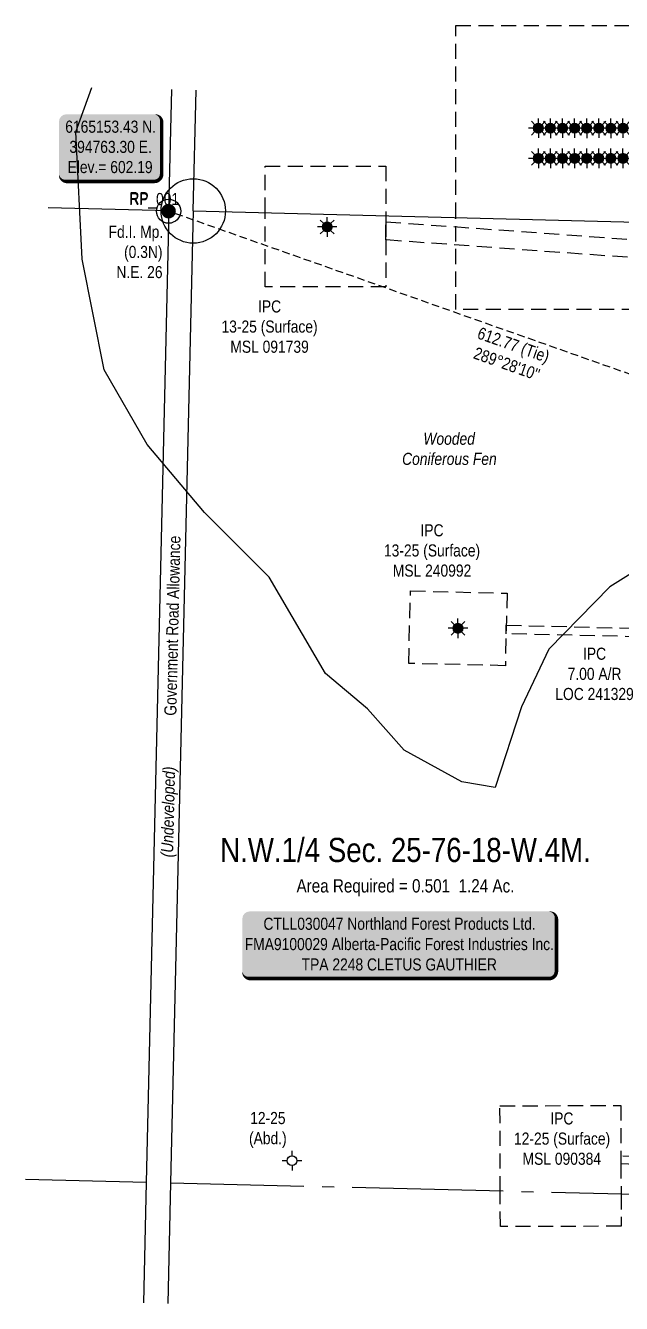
# Model space of a CAD drawing. Extents: x 394065 to 397005, y 6163231 to 6166623.
# Drawn here: x 394645 to 395138, y 6164250 to 6165307 of the extents above; entities that cross this region are included whole.
import ezdxf
from ezdxf.enums import TextEntityAlignment as Align

# ---------------------------------------------------------------- set-up
doc = ezdxf.new("R2010")
doc.units = 0
doc.header["$LTSCALE"] = 5
doc.header["$PDSIZE"] = 0.5
for name, pattern in [('foc-ACCESSROAD', [3.75, 2.5, -1.25]), ('foc-QUARTERLINE', [33, 25, -3, 2, -3]), ('foc-TIELINE', [1.875, 1.25, -0.625])]:
    doc.linetypes.add(name, pattern=pattern)
doc.layers.get('Defpoints').update_dxf_attribs({"color": 9})
for name, color, linetype in [('35', 37, 'Continuous'), ('C-AR', 13, 'foc-ACCESSROAD'), ('C-SYMBOL', 7, 'Continuous'), ('C-WS', 13, 'foc-ACCESSROAD'), ('C-WS-S', 13, 'Continuous'), ('DETAIL-T', 7, 'Continuous'), ('L-AREAREQUIRED', 7, 'Continuous'), ('L-BD', 7, 'Continuous'), ('L-MON', 1, 'Continuous'), ('L-ROAD-T', 7, 'Continuous'), ('L-SEC', 7, 'Continuous'), ('L-SECQ', 8, 'foc-QUARTERLINE'), ('L-TIE', 7, 'foc-TIELINE'), ('L-TIE-T', 7, 'Continuous'), ('WETLAND', 143, 'Continuous'), ('WETLAND-T', 146, 'Continuous')]:
    doc.layers.add(name, color=color, linetype=linetype)
for name, color, linetype, lineweight in [('C-AR-T', 13, 'Continuous', 9), ('C-WS-T', 13, 'Continuous', 9), ('T-TEXT', 48, 'Continuous', 18)]:
    doc.layers.add(name, color=color, linetype=linetype, lineweight=lineweight)
doc.styles.add('100L', font='ARIALN.TTF', dxfattribs={"height": 11})
doc.styles.add('175L', font='ARIALN.TTF', dxfattribs={"height": 20})
doc.styles.add('80', font='ARIALN.TTF', dxfattribs={"height": 10})
doc.styles.add('80CG', font='ARIALN.TTF', dxfattribs={"height": 10})
doc.styles.add('80L', font='ARIALN.TTF', dxfattribs={"height": 10})
doc.styles.add('80LS', font='ARIALNI.TTF', dxfattribs={"height": 10})
doc.dimstyles.new('Compass 5 000', dxfattribs={"dimscale": 5, "dimtxt": 9, "dimasz": 2, "dimexe": 0.2, "dimexo": 0.0625, "dimgap": 0.5, "dimtad": 0, "dimtih": 1, "dimtoh": 1, "dimzin": 0, "dimdsep": 46, "dimtxsty": '80CG', "dimcen": 0.1, "dimse1": 1, "dimse2": 1, "dimclrd": 256, "dimclrt": 256, "dimaunit": 1, "dimadec": 4, "dimazin": 0, "dimtfac": 0.06, "dimtofl": 0, "dimtmove": 0, "dimatfit": 1, "dimfxl": 0.2, "dimtolj": 1, "dimtzin": 0, "dimlwd": -1, "dimarcsym": 0})

# ---------------------------------------------------------------- blocks, each defined once
blk = doc.blocks.new('*U426')
h = blk.add_hatch(color=255)
edge = h.paths.add_edge_path()
edge.add_line((-124, -28.5), (124, -28.5))
edge.add_arc((124, -22.5), 6, 270, 360)
edge.add_line((130, -22.5), (130, 21))
edge.add_arc((124, 21), 6, 0, 90)
edge.add_line((124, 27), (-124, 27))
edge.add_arc((-124, 21), 6, 90, 180)
edge.add_line((-130, 21), (-130, -22.5))
edge.add_arc((-124, -22.5), 6, 180, 270)
at = {"color": 44, "flags": 128}
blk.add_lwpolyline([(-124, -28.5, 3, 3, 0), (124, -28.5, 3, 3, 0.414214), (130, -22.5, 3, 3, 0), (130, 21, 3, 0, 0.414214), (124, 27, 0, 0, 0), (-124, 27, 0, 0, 0.414214), (-130, 21, 0, 0, 0), (-130, -22.5, 0, 3, 0.414214)], format="xyseb", close=True, dxfattribs=at)
at = {"color": 44, "style": '80'}
blk.add_attdef('ENTER_TEXT_001', (-36, -5), '', height=10, dxfattribs=at)
blk = doc.blocks.new('RP')
at = {"layer": '35', "color": 3}
blk.add_circle((0, 0), 10, dxfattribs=at)
at = {"layer": '35', "color": 3, "style": '80'}
blk.add_attdef('RP_001', (-32.4, 5.8), '', height=10, dxfattribs=at)
blk = doc.blocks.new('GABD')
for p, q in [((-0.81, 0), (-1.62, 0)), ((0, 0.81), (0, 1.62)), ((1.62, 0), (0.81, 0)), ((0, -0.81), (0, -1.62))]:
    blk.add_line(p, q)
blk.add_circle((0, 0), 0.8)
blk = doc.blocks.new('GAS')
h = blk.add_hatch(color=255)
h.dxf.hatch_style = 1
edge = h.paths.add_edge_path()
edge.add_arc((0, 0), 0.9, 0, 360)
for p, q in [((-0.81, 0), (-1.62, 0)), ((-0.57, 0.57), (-1.14, 1.14)), ((0, 0.81), (0, 1.62)), ((0.57, 0.57), (1.14, 1.14)), ((1.62, 0), (0.81, 0)), ((-0.57, -0.57), (-1.14, -1.14)), ((0, -0.81), (0, -1.62)), ((1.14, -1.14), (0.57, -0.57))]:
    blk.add_line(p, q)
blk.add_circle((0, 0), 0.8)
blk = doc.blocks.new('fdia')
at = {"color": 255, "const_width": 1}
blk.add_lwpolyline([(-0.5, 0, 1), (0.5, 0, 1)], format="xyb", close=True, dxfattribs=at)
blk = doc.blocks.new('Fdiaa')
blk.add_blockref('fdia', (0, 0))
blk = doc.blocks.new('fdib')
at = {"color": 1, "const_width": 1.6}
blk.add_lwpolyline([(-0.4, 0, 1), (0.4, 0, 1)], format="xyb", close=True, dxfattribs=at)
at = {"color": 1}
blk.add_circle((0, 0), 0.8, dxfattribs=at)
blk = doc.blocks.new('Fdibb')
blk.add_blockref('fdib', (0, 0))
blk = doc.blocks.new('fdicc')
for name in ['Fdibb', 'Fdiaa']:
    blk.add_blockref(name, (0, 0))
blk = doc.blocks.new('FDI')
blk.add_blockref('fdicc', (0, 0))
blk = doc.blocks.new('*U444')
h = blk.add_hatch(color=254)
edge = h.paths.add_edge_path()
edge.add_line((-36.5, -28.5), (36.5, -28.5))
edge.add_arc((36.5, -22.5), 6, 270, 360)
edge.add_line((42.5, -22.5), (42.5, 21))
edge.add_arc((36.5, 21), 6, 0, 90)
edge.add_line((36.5, 27), (-36.5, 27))
edge.add_arc((-36.5, 21), 6, 90, 180)
edge.add_line((-42.5, 21), (-42.5, -22.5))
edge.add_arc((-36.5, -22.5), 6, 180, 270)
at = {"color": 1, "flags": 128}
blk.add_lwpolyline([(-36.5, -28.5, 3, 3, 0), (36.5, -28.5, 3, 3, 0.414214), (42.5, -22.5, 3, 3, 0), (42.5, 21, 3, 0, 0.414214), (36.5, 27, 0, 0, 0), (-36.5, 27, 0, 0, 0.414214), (-42.5, 21, 0, 0, 0), (-42.5, -22.5, 0, 3, 0.414214)], format="xyseb", close=True, dxfattribs=at)
blk.add_lwpolyline([(-17.7, -11.6, 0, 10, 0), (0, 0, 5, 5, 0)], format="xyseb", dxfattribs=at)
at = {"color": 1, "style": '80'}
blk.add_attdef('ENTER_TEXT_001', (-36, -5), '', height=10, dxfattribs=at)
blk = doc.blocks.new('*D495')
at = {"layer": 'C-AR-T', "transparency": 16777216}
for p, q in [((395161.3, 6164818), (395161.5, 6164828)), ((395160.6, 6164791), (395160.2, 6164770.5)), ((395160.2, 6164770.5), (395150.2, 6164770.5))]:
    blk.add_line(p, q, dxfattribs=at)
for points in [[(395159.6, 6164818), (395163, 6164817.9), (395161, 6164808)], [(395159, 6164791), (395162.3, 6164791), (395160.9, 6164801)]]:
    blk.add_solid(points, dxfattribs=at)
at = {"layer": 'Defpoints', "color": 0, "transparency": 16777216}
for p in [(395111.4, 6164809.2), (395161, 6164808), (395111.3, 6164802.2)]:
    blk.add_point(p, dxfattribs=at)
at = {"layer": 'C-AR-T', "transparency": 16777216, "insert": (395115.8, 6164770.5), "char_height": 10, "attachment_point": 5, "style": '80CG'}
blk.add_mtext('\\A1;IPC\\P7.00 A/R\\PLOC 241329', dxfattribs=at)

msp = doc.modelspace()

# ---------------------------------------------------------------- linework, layer by layer
at = {"layer": 'C-AR'}
for points in [[(395442.324, 6165108.834), (395442.321, 6165093.801), (394943.128, 6165129.626), (394943.125, 6165144.659), (395442.324, 6165108.834)], [(395172.284, 6164800.719), (395042.615, 6164803.813), (395042.782, 6164810.808), (395172.525, 6164807.713)]]:
    msp.add_lwpolyline(points, close=True, dxfattribs=at)
at = {"layer": 'C-AR', "flags": 128}
msp.add_lwpolyline([(395137.65, 6164365.417), (395171.077, 6164364.104), (395229.092, 6164344.769), (395265.856, 6164361.053), (395350.436, 6164355.947), (395392.227, 6164370.049), (395448.14, 6164358.615), (395506.169, 6164372.306), (395568.556, 6164369.718), (395606.326, 6164375.909), (395658.406, 6164368.447), (395698.47, 6164375.154), (395728.314, 6164378.02), (395778.631, 6164378.705), (395793.622, 6164378.423), (395793.861, 6164384.413), (395777.861, 6164384.696), (395727.985, 6164384.014), (395696.64, 6164380.997), (395657.646, 6164374.397), (395606.27, 6164381.977), (395568.192, 6164375.736), (395505.593, 6164378.332), (395448.048, 6164364.755), (395391.843, 6164376.249), (395349.628, 6164362.005), (395264.76, 6164367.127), (395228.786, 6164351.193), (395172.166, 6164370.063), (395137.629, 6164371.42)], close=True, dxfattribs=at)
at = {"layer": 'C-WS'}
for points in [[(395300.827, 6164925.812), (395300.827, 6165072.149), (395000.934, 6165072.149), (395000.934, 6165148.152), (395000.934, 6165307.042), (395300.827, 6165307.042), (395300.827, 6165140.593), (395340.827, 6165139.584), (395340.827, 6164924.251)], [(394943.133, 6165090.715), (394843.186, 6165090.728), (394843.179, 6165152.124), (394843.175, 6165190.701), (394943.114, 6165190.681), (394943.124, 6165149.597), (394943.125, 6165144.659), (394943.128, 6165129.626), (394943.133, 6165090.715)], [(395043.414, 6164837.292), (395041.983, 6164777.33), (394962.034, 6164779.238), (394963.465, 6164839.199)], [(395137.828, 6164313.434), (395037.865, 6164313.092), (395037.764, 6164342.41), (395037.523, 6164413.055), (395137.485, 6164413.397), (395137.629, 6164371.42), (395137.65, 6164365.417), (395137.736, 6164339.924), (395137.828, 6164313.434)]]:
    msp.add_lwpolyline(points, close=True, dxfattribs=at)
at = {"layer": 'Defpoints', "color": 5}
msp.add_circle((394783.711, 6165153.628), 26.668, dxfattribs=at)
at = {"layer": 'L-SEC'}
for p, q in [((394763.608, 6165154.134), (394765.897, 6165254.072)), ((394783.712, 6165153.674), (394786.001, 6165253.569)), ((394663.673, 6165156.567), (394763.608, 6165154.134)), ((394763.608, 6165154.134), (394744.87, 6164349.706)), ((394783.712, 6165153.666), (394764.974, 6164349.238)), ((394783.711, 6165153.628), (395588.358, 6165133.345)), ((394744.87, 6164349.706), (394742.542, 6164250.058)), ((394764.974, 6164349.237), (394762.645, 6164249.556))]:
    msp.add_line(p, q, dxfattribs=at)
at = {"layer": 'L-SECQ'}
for p, q in [((394744.87, 6164349.706), (394644.936, 6164352.178)), ((395535.114, 6164330.066), (394764.974, 6164349.207))]:
    msp.add_line(p, q, dxfattribs=at)
at = {"layer": 'WETLAND'}
msp.add_lwpolyline([(395173.475, 6164870.788), (395128.418, 6164842.507), (395077.883, 6164791.06), (395055.496, 6164743.275), (395033.529, 6164676.59), (395005.859, 6164681.206), (394958.291, 6164707.356), (394927.799, 6164741.581), (394893.241, 6164770.756), (394846.498, 6164850.465), (394792.967, 6164904.14), (394745.63, 6164960.477), (394709.929, 6165022.184), (394691.81, 6165113.833), (394686.557, 6165219.084), (394699.742, 6165255.727)], dxfattribs=at)

# ---------------------------------------------------------------- block references
at = {"color": 3}
ref = msp.add_blockref('*U426', (394954.274, 6164546.925), dxfattribs=dict(at, xscale=0.9996419999999961, yscale=0.9996419999999961, zscale=0.9996419999999961))
ref.add_attrib('ENTER_TEXT_001', 'CTLL030047 Northland Forest Products Ltd.', (394841.814, 6164558.758), dxfattribs={"color": 44, "height": 9.99642, "style": '80'})
ref.add_attrib('ENTER_TEXT_002', 'FMA9100029 Alberta-Pacific Forest Industries Inc.', (394826.335, 6164541.927), dxfattribs={"color": 44, "height": 9.99642, "style": '80'})
ref.add_attrib('ENTER_TEXT_003', 'TPA 2248 CLETUS GAUTHIER', (394873.396, 6164525.089), dxfattribs={"color": 44, "height": 9.99642, "style": '80'})
at = {"layer": 'C-WS-S'}
for name, p, xscale, yscale, zscale in [('GAS', (395069.292, 6165222.102), 5, 5, 5), ('GAS', (395079.305, 6165222.092), 5, 5, 5), ('GAS', (395089.32, 6165222.106), 5, 5, 5), ('GAS', (395099.289, 6165222.135), 5, 5, 5), ('GAS', (395109.321, 6165222.09), 5, 5, 5), ('GAS', (395119.323, 6165222.123), 5, 5, 5), ('GAS', (395129.295, 6165222.075), 5, 5, 5), ('GAS', (395139.298, 6165222.112), 5, 5, 5), ('GAS', (395069.304, 6165197.12), 5, 5, 5), ('GAS', (395079.268, 6165197.08), 5, 5, 5), ('GAS', (395089.308, 6165197.095), 5, 5, 5), ('GAS', (395099.315, 6165197.1), 5, 5, 5), ('GAS', (395109.292, 6165197.109), 5, 5, 5), ('GAS', (395119.296, 6165197.114), 5, 5, 5), ('GAS', (395129.297, 6165197.136), 5, 5, 5), ('GAS', (395139.291, 6165197.108), 5, 5, 5), ('GAS', (394894.553, 6165140.43), 4.998209999999965, 4.998209999999965, 4.998209999999965), ('GAS', (395002.725, 6164808.264), 5, 5, 5), ('GABD', (394865.446, 6164367.668), 4.999999999999964, 4.999999999999964, 4.999999999999964)]:
    msp.add_blockref(name, p, dxfattribs=dict(at, xscale=xscale, yscale=yscale, zscale=zscale))
at = {"layer": 'DETAIL-T', "color": 3}
ref = msp.add_blockref('*U444', (394715.078, 6165206.59), dxfattribs=dict(at, xscale=0.999639827, yscale=0.999639827, zscale=0.999639827))
ref.add_attrib('ENTER_TEXT_001', '6165153.43 N.', (394677.796, 6165218.358), dxfattribs={"layer": '0', "color": 1, "height": 9.9964, "style": '80'})
ref.add_attrib('ENTER_TEXT_002', '394763.30 E.', (394681.27, 6165201.657), dxfattribs={"layer": '0', "color": 1, "height": 9.9964, "style": '80'})
ref.add_attrib('ENTER_TEXT_003', 'Elev.= 602.19', (394679.702, 6165184.955), dxfattribs={"layer": '0', "color": 1, "height": 9.9964, "style": '80'})

# ---------------------------------------------------------------- texts
at = {"layer": '35', "color": 3, "style": '80'}
msp.add_attdef('RP_001', (394730.637, 6165158.48), 'RP', height=10, dxfattribs=at)
at = {"layer": 'C-SYMBOL', "color": 3, "style": '175L'}
msp.add_text('N.W.1/4 Sec. 25-76-18-W.4M.', height=19.99284, dxfattribs=at).set_placement((394959.34, 6164608.84), align=Align.BOTTOM_CENTER)
at = {"layer": 'C-WS-T', "insert": (394845.44, 6164393.149), "char_height": 9.9964, "width": 30.587, "attachment_point": 5, "style": '80CG'}
msp.add_mtext('\\A1;12-25\\P(Abd.)', dxfattribs=at)
at = {"layer": 'C-WS-T', "insert": (395043.078, 6164407.645), "char_height": 9.99976, "attachment_point": 1, "style": '80L'}
msp.add_mtext_dynamic_manual_height_columns('\\pi36.144;IPC\\P\\pi6.0765;12-25 (Surface)\\P\\pi13.136;MSL 090384', width=89.81821, gutter_width=50.018, heights=[0], dxfattribs=at)
at = {"layer": 'L-AREAREQUIRED', "color": 5, "style": '100L'}
msp.add_text('Area Required = 0.501  1.24 Ac.', height=10.99606, dxfattribs=at).set_placement((394959.34, 6164586.349), align=Align.BOTTOM_CENTER)
at = {"layer": 'L-ROAD-T', "style": '80L'}
msp.add_text('Government Road Allowance', height=9.99642, rotation=88.665632, dxfattribs=at).set_placement((394766.438, 6164810.386), align=Align.MIDDLE_CENTER)
at = {"layer": 'L-TIE-T', "insert": (395050.414, 6165047.536), "char_height": 9.9964, "width": 64.49405, "attachment_point": 2, "rotation": 340.5303, "style": '80L'}
msp.add_mtext("612.77 (Tie) 289°28'10''", dxfattribs=at)
at = {"layer": 'T-TEXT', "style": '80LS'}
msp.add_text('(Undeveloped)', height=9.99642, rotation=88.665632, dxfattribs=at).set_placement((394762.848, 6164656.296), align=Align.MIDDLE_CENTER)

# ---------------------------------------------------------------- dimensions: what is measured, and where the dimension line sits
at = {"layer": 'C-AR-T'}
dim = msp.add_linear_dim(base=(395161.046, 6164807.987), p1=(395111.265, 6164802.175), p2=(395111.432, 6164809.17), angle=88.6333, text='IPC\\P7.00 A/R\\PLOC 241329', dimstyle='Compass 5 000', dxfattribs=at)
dim.commit()
dim.dimension.update_dxf_attribs({"geometry": '*D495', "text_midpoint": (395115.837, 6164770.463), "dimtype": 161})

# ---------------------------------------------------------------- next in the draw order: texts
at = {"layer": 'C-WS-T', "insert": (394981.323, 6164872.605), "char_height": 9.99642, "width": 78.96667, "attachment_point": 5, "style": '80CG', "bg_fill": 2}
msp.add_mtext('\\A1;IPC\\P13-25 (Surface)\\PMSL 240992', dxfattribs=at)
at = {"layer": 'WETLAND-T', "insert": (394953.899, 6164970.135), "char_height": 9.99633, "attachment_point": 1, "style": '80L', "bg_fill": 3, "box_fill_scale": 1.1, "bg_fill_color": 256, "bg_fill_transparency": 0}
msp.add_mtext_dynamic_manual_height_columns('\\pi20.262;{\\fArial Narrow|b0|i1|c0|p34;Wooded \\P\\pi2.6629;Coniferous Fen}', width=82.30302, gutter_width=50, heights=[0], dxfattribs=at)

# ---------------------------------------------------------------- next in the draw order: linework, layer by layer
at = {"layer": 'L-TIE', "flags": 128}
msp.add_lwpolyline([(395340.827, 6164949.261), (394763.303, 6165153.43)], dxfattribs=at)

# ---------------------------------------------------------------- next in the draw order: texts
at = {"layer": 'C-WS-T', "insert": (394846.865, 6165057.875), "char_height": 9.99642, "width": 78.96667, "attachment_point": 5, "style": '80CG', "bg_fill": 2}
msp.add_mtext('\\A1;IPC\\P13-25 (Surface)\\PMSL 091739', dxfattribs=at)
at = {"layer": 'L-BD', "color": 3, "insert": (394710.857, 6165141.369), "char_height": 9.9964, "attachment_point": 1, "style": '80L', "bg_fill": 3, "box_fill_scale": 1.15, "bg_fill_color": 256, "bg_fill_true_color": 256, "bg_fill_transparency": 0}
msp.add_mtext_dynamic_manual_height_columns('\\pi2.7851;Fd.I. Mp. \\P\\pi15.611;(0.3N)\\P\\pi9.2426;N.E. 26', width=46.03694, gutter_width=50, heights=[0], dxfattribs=at)

# ---------------------------------------------------------------- next in the draw order: block references
at = {"color": 2}
msp.add_blockref('RP', (394763.303, 6165153.43), dxfattribs=at).add_auto_attribs({'RP_001': 'RP'})
at = {"layer": 'L-MON', "xscale": 5, "yscale": 5, "zscale": 5}
msp.add_blockref('FDI', (394763.303, 6165153.43), dxfattribs=at)

doc.saveas('drawing.dxf')
